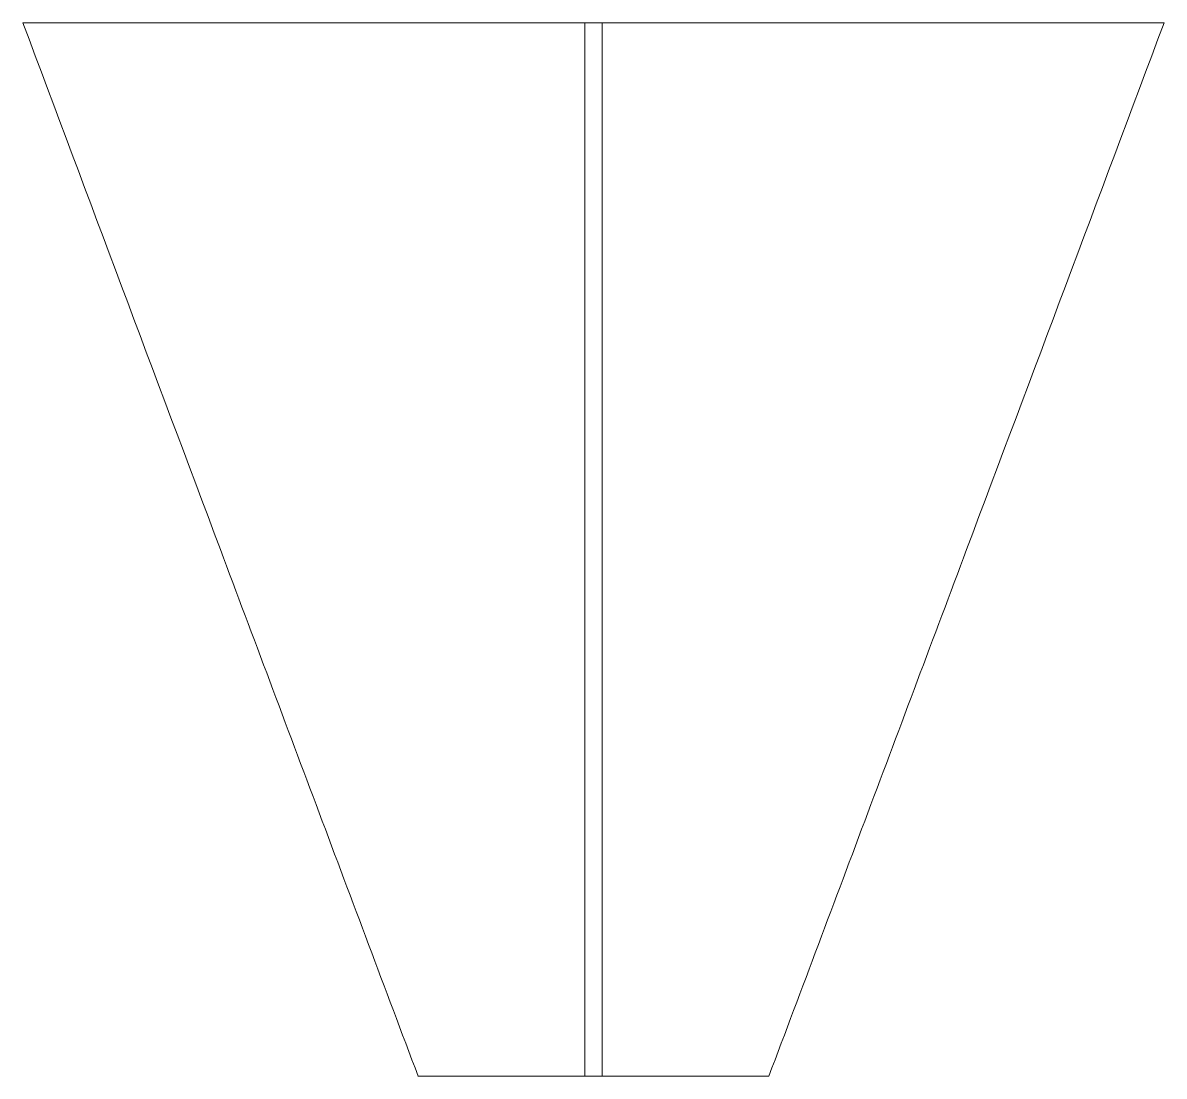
# Paper-space layout '_Right' of a CAD drawing. Header units: millimetres. Extents: x -162 to 162, y -300 to 0.
import ezdxf

# ---------------------------------------------------------------- set-up
doc = ezdxf.new("R2010")
doc.units = ezdxf.units.MM

psp = doc.layouts.new('_Right')

# ---------------------------------------------------------------- linework, layer by layer
at = {"color": 7, "linetype": 'Continuous', "lineweight": 15}
for p, q in [((-162.5, 0), (162.5, 0)), ((-49.94, -300), (-2.5, -300)), ((2.5, -300), (49.94, -300))]:
    psp.add_line(p, q, dxfattribs=at)
for points, knots in [([(-49.94, -300), (-54.64, -287.51), (-59.34, -275.01), (-68.73, -250.01), (-73.42, -237.51), (-87.49, -200.01), (-96.87, -175.01), (-125, -100.01), (-143.75, -50), (-162.5, 0)], [0, 0, 0, 0, 0.125, 0.125, 0.25, 0.25, 0.5, 0.5, 1, 1, 1, 1]), ([(-2.5, 0), (-2.5, -50), (-2.5, -100.01), (-2.5, -175.01), (-2.5, -200.02), (-2.5, -237.52), (-2.5, -250.02), (-2.5, -275.01), (-2.5, -287.51), (-2.5, -300)], [0, 0, 0, 0, 0.5, 0.5, 0.75, 0.75, 0.875, 0.875, 1, 1, 1, 1]), ([(2.5, 0), (2.5, -50), (2.5, -100.01), (2.5, -175.01), (2.5, -200.02), (2.5, -237.52), (2.5, -250.02), (2.5, -275.01), (2.5, -287.51), (2.5, -300)], [0, 0, 0, 0, 0.5, 0.5, 0.75, 0.75, 0.875, 0.875, 1, 1, 1, 1]), ([(162.5, 0), (143.75, -50), (125, -100.01), (96.87, -175.01), (87.49, -200.01), (73.42, -237.51), (68.73, -250.01), (59.34, -275.01), (54.64, -287.51), (49.94, -300)], [0, 0, 0, 0, 0.5, 0.5, 0.75, 0.75, 0.875, 0.875, 1, 1, 1, 1]), ([(-2.5, -300), (-1.67, -300), (-0.83, -300), (0.83, -300), (1.67, -300), (2.5, -300)], [0.45956927, 0.45956927, 0.45956927, 0.45956927, 0.50000001, 0.50000001, 0.54043074, 0.54043074, 0.54043074, 0.54043074])]:
    psp.add_open_spline(points, degree=3, knots=knots, dxfattribs=at)
psp.add_open_spline([(-50, -300), (-50, -300), (-49.98, -300), (-49.94, -300)], degree=3, dxfattribs=at)

doc.saveas('drawing.dxf')
